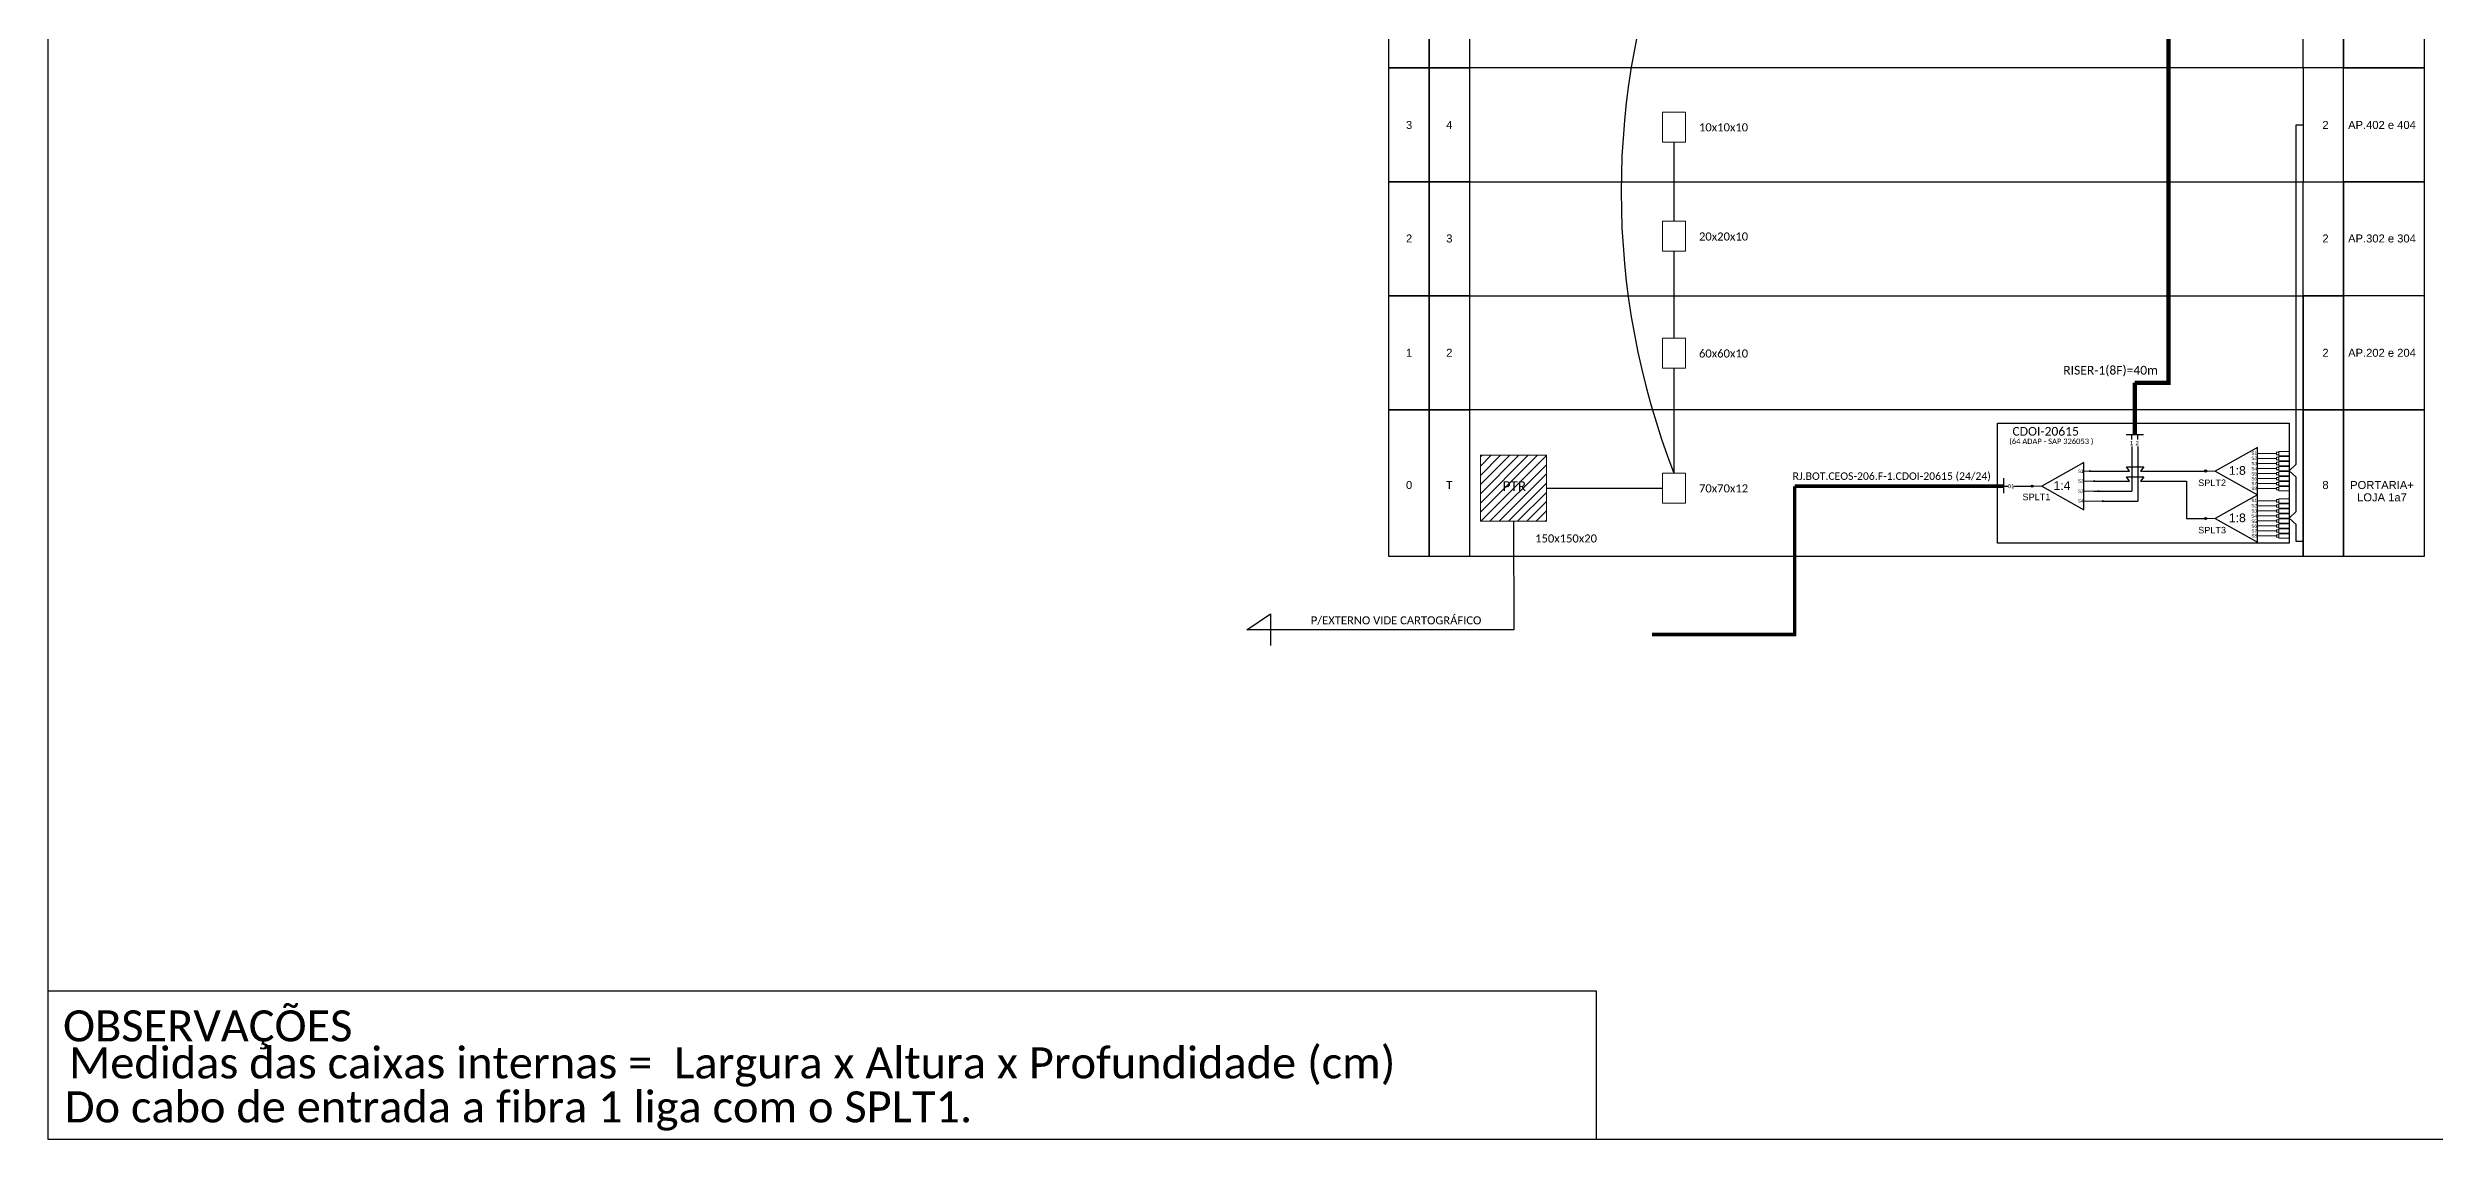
# Model space of a CAD drawing. Header units: inches. Extents: x 29507 to 31337, y 297153 to 297752.
# Drawn here: x 30498 to 31047, y 297158 to 297409 of the extents above; entities that cross this region are included whole.
import ezdxf
from ezdxf.enums import TextEntityAlignment as Align

# ---------------------------------------------------------------- set-up
doc = ezdxf.new("R2010")
doc.units = ezdxf.units.IN
doc.header["$MEASUREMENT"] = 0
doc.layers.get('0').update_dxf_attribs({"color": 252})
doc.layers.add('AS BUILT', color=10, linetype='Continuous')
doc.layers.add('ml', color=1, linetype='Continuous')
doc.layers.add('DROP DE CLIENTE', color=140, linetype='Continuous', plot=False)
doc.styles.add('ARIAL', font='arial.ttf')
doc.styles.add('MtXpl_Calibri', font='calibri.ttf')
doc.styles.add('WMF-Calibri0', font='calibri.ttf')

# ---------------------------------------------------------------- blocks, each defined once
blk = doc.blocks.new('SPLT_1-8_SC-APC')
at = {"color": 1}
blk.add_lwpolyline([(-7.37, -2.1), (-17.04, -7.55), (-7.37, -13), (-7.37, -2.1)], dxfattribs=at)
at = {"color": 3, "lineweight": 0}
for points in [[(-2.99, -3.51), (-7.37, -3.51)], [(-7.37, -4.66), (-2.99, -4.66)], [(-2.41, -3.02), (-2.41, -4)], [(-2.41, -3.02), (0, -3.02)], [(-2.41, -4), (0, -4)], [(-2.41, -4.17), (-2.41, -5.16)], [(-2.41, -4.17), (0, -4.17)], [(-2.41, -5.16), (0, -5.16)], [(-2.41, -5.32), (-2.41, -6.31)], [(-2.41, -5.32), (0, -5.32)], [(-7.37, -5.82), (-2.99, -5.82)], [(-7.37, -6.97), (-2.99, -6.97)], [(-7.37, -8.12), (-2.99, -8.12)], [(-7.37, -9.28), (-2.99, -9.28)], [(-7.37, -10.43), (-2.99, -10.43)], [(-2.41, -6.31), (0, -6.31)], [(-2.41, -6.48), (-2.41, -7.46)], [(-2.41, -6.48), (0, -6.48)], [(-2.41, -7.46), (0, -7.46)], [(-2.41, -7.63), (-2.41, -8.62)], [(-2.41, -7.63), (0, -7.63)], [(-2.41, -8.62), (0, -8.62)], [(-2.41, -8.78), (-2.41, -9.77)], [(-2.41, -8.78), (0, -8.78)], [(-2.41, -9.77), (0, -9.77)], [(-2.41, -9.94), (-2.41, -10.92)], [(-2.41, -9.94), (0, -9.94)], [(-2.41, -10.92), (0, -10.92)], [(-7.37, -11.58), (-2.99, -11.58)], [(-2.41, -11.09), (-2.41, -12.08)], [(-2.41, -11.09), (0, -11.09)], [(-2.41, -12.08), (0, -12.08)]]:
    blk.add_lwpolyline(points, dxfattribs=at)
for points in [[(-2.99, -3.22), (-2.41, -3.22), (-2.41, -3.8), (-2.99, -3.8)], [(-2.99, -4.38), (-2.41, -4.38), (-2.41, -4.95), (-2.99, -4.95)], [(-2.99, -5.53), (-2.41, -5.53), (-2.41, -6.1), (-2.99, -6.1)], [(-2.99, -6.68), (-2.41, -6.68), (-2.41, -7.26), (-2.99, -7.26)], [(-2.99, -7.84), (-2.41, -7.84), (-2.41, -8.41), (-2.99, -8.41)], [(-2.99, -8.99), (-2.41, -8.99), (-2.41, -9.56), (-2.99, -9.56)], [(-2.99, -10.14), (-2.41, -10.14), (-2.41, -10.72), (-2.99, -10.72)], [(-2.99, -11.3), (-2.41, -11.3), (-2.41, -11.87), (-2.99, -11.87)]]:
    blk.add_lwpolyline(points, close=True, dxfattribs=at)
at = {"color": 1, "lineweight": 0}
blk.add_lwpolyline([(-17.04, -7.55), (-19.26, -7.55)], dxfattribs=at)
at = {"color": 1, "style": 'ARIAL'}
for s, height, p in [('S1', 0.75, (-8.74, -3.78)), ('S2', 0.75, (-8.74, -4.97)), ('S3', 0.75, (-8.74, -6.18)), ('1:8', 2, (-13.91, -8.4)), ('S4', 0.75, (-8.74, -7.36)), ('S5', 0.75, (-8.74, -8.57)), ('S6', 0.75, (-8.74, -9.69)), ('S7', 0.75, (-8.74, -10.78)), ('S8', 0.75, (-8.74, -11.9))]:
    blk.add_text(s, height=height, dxfattribs=at).set_placement(p)

msp = doc.modelspace()

# ---------------------------------------------------------------- hatches: boundary and pattern name
h = msp.add_hatch()
h.set_pattern_fill('ANSI31', color=1, scale=12, style=0)
h.set_pattern_definition([(45, (30093.7938, 296837.7616), (-1.0606602, 1.0606602), [])])
h.paths.add_polyline_path([(30842.55, 297315.03), (30827.38, 297315.03), (30827.38, 297299.88), (30842.55, 297299.88)])
h.paths.add_polyline_path([(30832.1, 297305.97), (30838.62, 297305.97), (30838.62, 297309.92), (30832.1, 297309.92)], flags=9)
h = msp.add_hatch(color=3)
h.dxf.hatch_style = 1
edge = h.paths.add_edge_path()
edge.add_arc((30994.12, 297311.41), 0.256, 0, 360)
h = msp.add_hatch(color=3)
h.dxf.hatch_style = 1
edge = h.paths.add_edge_path()
edge.add_arc((30954.23, 297307.93), 0.256, 0, 360)
h = msp.add_hatch(color=3)
h.dxf.hatch_style = 1
edge = h.paths.add_edge_path()
edge.add_arc((30994.12, 297300.51), 0.256, 0, 360)
at = {"layer": 'AS BUILT'}
h = msp.add_hatch(color=3, dxfattribs=at)
h.dxf.hatch_style = 1
edge = h.paths.add_edge_path()
edge.add_arc((30967.5, 297311.41), 0.242, 0, 360)
h = msp.add_hatch(color=3, dxfattribs=at)
h.dxf.hatch_style = 1
edge = h.paths.add_edge_path()
edge.add_arc((30968.5, 297309.1), 0.242, 0, 360)
h = msp.add_hatch(color=3, dxfattribs=at)
h.dxf.hatch_style = 1
edge = h.paths.add_edge_path()
edge.add_arc((30969.5, 297306.79), 0.242, 0, 360)
h = msp.add_hatch(color=3, dxfattribs=at)
h.dxf.hatch_style = 1
edge = h.paths.add_edge_path()
edge.add_arc((30970.5, 297304.49), 0.242, 0, 360)

# ---------------------------------------------------------------- linework, layer by layer
at = {"color": 0}
for p, q in [((31016.58, 297404.1), (30824.85, 297404.1)), ((31016.58, 297404.1), (31016.58, 297377.91)), ((30824.85, 297377.91), (31016.58, 297377.91)), ((30824.85, 297351.71), (31016.58, 297351.71)), ((31016.58, 297351.71), (31016.58, 297325.52)), ((31025.84, 297325.52), (31025.84, 297351.71)), ((31044.35, 297351.71), (31044.35, 297325.52)), ((31016.58, 297325.52), (30824.85, 297325.52)), ((31016.58, 297325.52), (31016.58, 297291.74)), ((31044.35, 297325.52), (31025.84, 297325.52)), ((31025.84, 297291.74), (31025.84, 297325.52)), ((31044.35, 297325.52), (31044.35, 297291.74)), ((31016.58, 297291.74), (30824.85, 297291.74)), ((31044.35, 297291.74), (31025.84, 297291.74))]:
    msp.add_line(p, q, dxfattribs=at)
for points in [[(30497.94, 297157.75), (31336.5, 297157.75), (31336.5, 297751.75), (30497.94, 297751.75), (30497.94, 297157.75)], [(31025.84, 297325.52), (31044.35, 297325.52)], [(30498.05, 297191.91), (30853.99, 297191.91)], [(30853.99, 297191.91), (30853.99, 297157.75)]]:
    msp.add_lwpolyline(points, dxfattribs=at)
at = {"color": 5, "const_width": 1}
for points in [[(30985.6, 297448.83), (30985.6, 297331.73), (30977.84, 297331.73)], [(30977.84, 297319.84), (30977.84, 297331.73)]]:
    msp.add_lwpolyline(points, dxfattribs=at)
at = {"color": 0}
for points in [[(30806.34, 297430.3), (30815.59, 297430.3), (30815.59, 297404.1), (30806.34, 297404.1)], [(30815.59, 297430.3), (30824.85, 297430.3), (30824.85, 297404.1), (30815.59, 297404.1)], [(31016.58, 297430.3), (31025.84, 297430.3), (31025.84, 297404.1), (31016.58, 297404.1)], [(31025.84, 297430.3), (31044.35, 297430.3), (31044.35, 297404.1), (31025.84, 297404.1)], [(30806.34, 297404.1), (30815.59, 297404.1), (30815.59, 297377.91), (30806.34, 297377.91)], [(30815.59, 297404.1), (30824.85, 297404.1), (30824.85, 297377.91), (30815.59, 297377.91)], [(31025.84, 297404.1), (31044.35, 297404.1), (31044.35, 297377.91), (31025.84, 297377.91)], [(30806.34, 297377.91), (30815.59, 297377.91), (30815.59, 297351.71), (30806.34, 297351.71)], [(30815.59, 297377.91), (30824.85, 297377.91), (30824.85, 297351.71), (30815.59, 297351.71)], [(31016.58, 297377.91), (31025.84, 297377.91), (31025.84, 297351.71), (31016.58, 297351.71)], [(31025.84, 297377.91), (31044.35, 297377.91), (31044.35, 297351.71), (31025.84, 297351.71)], [(30806.34, 297351.71), (30815.59, 297351.71), (30815.59, 297325.52), (30806.34, 297325.52)], [(30815.59, 297351.71), (30824.85, 297351.71), (30824.85, 297325.52), (30815.59, 297325.52)], [(31016.58, 297351.71), (31025.84, 297351.71), (31025.84, 297325.52), (31016.58, 297325.52)], [(30806.34, 297325.52), (30815.59, 297325.52), (30815.59, 297291.74), (30806.34, 297291.74)], [(30815.59, 297325.52), (30824.85, 297325.52), (30824.85, 297291.74), (30815.59, 297291.74)], [(31016.58, 297325.52), (31025.84, 297325.52), (31025.84, 297291.74), (31016.58, 297291.74)]]:
    msp.add_lwpolyline(points, close=True, dxfattribs=at)
at = {"color": 0, "lineweight": 0}
for points in [[(30869.23, 297393.95), (30874.52, 297393.95), (30874.52, 297387.05), (30869.23, 297387.05)], [(30869.23, 297368.85), (30874.52, 297368.85), (30874.52, 297361.95), (30869.23, 297361.95)], [(30869.23, 297341.94), (30874.52, 297341.94), (30874.52, 297335.05), (30869.23, 297335.05)], [(30869.23, 297310.92), (30874.52, 297310.92), (30874.52, 297304.02), (30869.23, 297304.02)]]:
    msp.add_lwpolyline(points, close=True, dxfattribs=at)
at = {"color": 3}
for points in [[(30871.88, 297368.85), (30871.88, 297387.05)], [(31014.93, 297315.93), (31014.93, 297391), (31016.58, 297391)], [(30871.88, 297341.94), (30871.88, 297361.95)], [(30871.88, 297310.92), (30871.88, 297335.05)], [(31014.93, 297306.12), (31014.93, 297309.98), (31013.36, 297311.49), (31014.93, 297313), (31014.93, 297315.93)], [(30842.55, 297307.47), (30869.23, 297307.47)], [(30947.68, 297307.93), (30948.68, 297307.93)], [(30949.96, 297307.93), (30954.23, 297307.93)], [(30979.18, 297309.1), (30989.69, 297309.1), (30989.69, 297300.51)], [(31014.93, 297298.98), (31014.93, 297299.1), (31013.36, 297300.61), (31014.93, 297302.12), (31014.93, 297306.12)], [(31016.58, 297295.24), (31014.93, 297295.24), (31014.93, 297298.98)]]:
    msp.add_lwpolyline(points, dxfattribs=at)
at = {"color": 1}
for points in [[(31013.36, 297294.81), (31013.36, 297294.81), (31013.36, 297294.81), (30946.27, 297294.81), (30946.27, 297322.46), (30946.27, 297322.46)], [(30966.12, 297313.38), (30956.46, 297307.93), (30966.12, 297302.49), (30966.12, 297313.38)], [(30947.68, 297309.77), (30947.68, 297306.35)]]:
    msp.add_lwpolyline(points, dxfattribs=at)
msp.add_lwpolyline([(30946.27, 297322.46), (31013.36, 297322.46), (31013.36, 297294.81), (30946.27, 297294.81)], close=True, dxfattribs=at)
at = {"color": 5}
for points in [[(30977.18, 297317.03), (30977.18, 297306.79)], [(30978.52, 297317.03), (30978.52, 297304.49)], [(30968.38, 297306.79), (30977.18, 297306.79)], [(30976.63, 297309.1), (30976.63, 297309.1)], [(30970.5, 297304.49), (30978.52, 297304.49)]]:
    msp.add_lwpolyline(points, dxfattribs=at)
at = {"color": 1, "lineweight": 0}
msp.add_lwpolyline([(30827.38, 297315.06), (30842.55, 297315.06), (30842.55, 297299.88), (30827.38, 297299.88)], close=True, dxfattribs=at)
at = {"color": 1, "const_width": 0.8}
for points in [[(30899.64, 297307.93), (30899.64, 297273.84), (30866.79, 297273.84)], [(30947.68, 297307.93), (30899.64, 297307.93)]]:
    msp.add_lwpolyline(points, dxfattribs=at)
at = {"color": 1, "lineweight": 0}
msp.add_lwpolyline([(30956.46, 297307.93), (30954.23, 297307.93)], dxfattribs=at)
at = {"color": 3}
for centre in [(30994.12, 297311.41), (30954.23, 297307.93), (30994.12, 297300.51)]:
    msp.add_circle(centre, 0.256, dxfattribs=at)
msp.add_arc((31038.03, 297375.59), 178.3, 158.7329, 201.2671, dxfattribs=at)
at = {"layer": 'AS BUILT', "color": 5}
for points in [[(30975.87, 297319.84), (30977.18, 297319.84), (30977.18, 297319.84)], [(30977.18, 297318.64), (30977.18, 297319.84)], [(30977.18, 297319.84), (30978.49, 297319.84), (30978.49, 297318.64)], [(30978.49, 297319.84), (30979.8, 297319.84), (30979.8, 297319.84)]]:
    msp.add_lwpolyline(points, dxfattribs=at)
at = {"layer": 'AS BUILT', "color": 0, "lineweight": 0}
for points in [[(30967.5, 297311.41), (30966.12, 297311.41)], [(30966.12, 297309.1), (30968.5, 297309.1)], [(30966.12, 297306.79), (30969.5, 297306.79)], [(30966.12, 297304.49), (30970.5, 297304.49)]]:
    msp.add_lwpolyline(points, dxfattribs=at)
at = {"layer": 'DROP DE CLIENTE', "color": 3, "ltscale": 6}
for points in [[(30967.5, 297311.41), (30976.63, 297311.41)], [(30976.63, 297311.41), (30975.91, 297312.41), (30979.92, 297312.41), (30979.18, 297311.41)], [(30976.63, 297309.1), (30975.91, 297310.1), (30979.92, 297310.1), (30979.18, 297309.1)], [(30979.18, 297311.41), (30994.12, 297311.41)], [(30968.5, 297309.1), (30976.63, 297309.1)], [(30989.69, 297300.51), (30994.12, 297300.51)]]:
    msp.add_lwpolyline(points, dxfattribs=at)
at = {"layer": 'ml', "color": 1}
msp.add_lwpolyline([(30834.97, 297299.88), (30835.04, 297274.92), (30773.65, 297274.92), (30779.11, 297278.55), (30779.11, 297271.29)], dxfattribs=at)

# ---------------------------------------------------------------- block references
at = {"color": 3}
for p in [(31013.38, 297318.95), (31013.38, 297308.06)]:
    msp.add_blockref('SPLT_1-8_SC-APC', p, dxfattribs=at)

# ---------------------------------------------------------------- texts
at = {"color": 0, "style": 'ARIAL'}
for s, height, p in [('3', 1.84, (30810.97, 297391)), ('4', 1.84, (30820.22, 297391)), ('2', 1.84, (31021.68, 297391)), ('AP.402 e 404', 1.84, (31034.67, 297391)), ('2', 1.84, (30810.97, 297364.9)), ('3', 1.84, (30820.22, 297364.9)), ('2', 1.84, (31021.68, 297364.9)), ('AP.302 e 304', 1.84, (31034.67, 297364.9)), ('1', 1.84, (30810.97, 297338.61)), ('2', 1.84, (30820.22, 297338.61)), ('2', 1.84, (31021.68, 297338.61)), ('AP.202 e 204', 1.84, (31034.67, 297338.61)), ('1', 1, (30977.08, 297317.85)), ('2', 1, (30978.38, 297317.85)), ('0', 1.84, (30810.97, 297308.21)), ('T', 1.84, (30820.22, 297308.21)), ('8', 1.84, (31021.68, 297308.21)), ('PORTARIA+', 1.84, (31034.67, 297308.21)), ('LOJA 1a7', 1.84, (31034.67, 297305.37))]:
    msp.add_text(s, height=height, dxfattribs=at).set_placement(p, align=Align.MIDDLE_CENTER)
at = {"color": 0}
for s, height, style, p in [('10x10x10', 1.854, 'WMF-Calibri0', (30877.63, 297389.53)), ('20x20x10', 1.854, 'WMF-Calibri0', (30877.63, 297364.43)), ('60x60x10', 1.854, 'WMF-Calibri0', (30877.63, 297337.53)), ('70x70x12', 1.854, 'WMF-Calibri0', (30877.63, 297306.5)), ('150x150x20', 1.854, 'WMF-Calibri0', (30839.95, 297294.99)), ('OBSERVAÇÕES', 7.1308, 'WMF-Calibri0', (30501.46, 297180.26)), ('Do cabo de entrada a fibra 1 liga com o SPLT1.', 7.1308, 'MtXpl_Calibri', (30501.87, 297161.63))]:
    msp.add_text(s, height=height, dxfattribs=dict(at, style=style)).set_placement(p)
at = {"color": 5, "style": 'WMF-Calibri0'}
msp.add_text('RISER-1(8F)=40m', height=2, dxfattribs=at).set_placement((30961.39, 297333.6))
at = {"color": 1}
for s, height, style, p in [('CDOI-20615', 2, 'WMF-Calibri0', (30949.7, 297319.55)), ('RJ.BOT.CEOS-206.F-1.CDOI-20615 (24/24)', 1.7248, 'WMF-Calibri0', (30899.15, 297309.39)), ('S1', 0.75, 'ARIAL', (30964.76, 297311)), ('1:4', 2, 'ARIAL', (30959.14, 297307.08)), ('S2', 0.75, 'ARIAL', (30964.76, 297308.75)), ('S3', 0.75, 'ARIAL', (30964.76, 297306.4)), ('S4', 0.75, 'ARIAL', (30964.76, 297304.14)), ('P/EXTERNO VIDE CARTOGRÁFICO', 1.8536, 'WMF-Calibri0', (30788.36, 297276.16))]:
    msp.add_text(s, height=height, dxfattribs=dict(at, style=style)).set_placement(p)
at = {"color": 1, "style": 'WMF-Calibri0'}
msp.add_text('(64 ADAP - SAP 326053 )', height=1.25, dxfattribs=at).set_placement((30958.65, 297317.63), align=Align.CENTER)
at = {"color": 7, "style": 'WMF-Calibri0'}
msp.add_text('PTR', height=2.224, dxfattribs=at).set_placement((30832.48, 297306.85))
at = {"color": 0, "style": 'ARIAL'}
for s, p in [('SPLT1', (30955.22, 297304.71)), ('SPLT2', (30995.61, 297307.97)), ('SPLT3', (30995.61, 297297.08))]:
    msp.add_text(s, height=1.5, dxfattribs=at).set_placement(p, align=Align.CENTER)
at = {"color": 0, "insert": (30502.82, 297178.88), "char_height": 7.1308, "width": 658.8434, "attachment_point": 1, "style": 'WMF-Calibri0'}
msp.add_mtext('Medidas das caixas internas =  Largura x Altura x Profundidade (cm)', dxfattribs=at)
at = {"color": 0, "style": 'ARIAL', "flags": 12}
msp.add_attdef('01', text='5', height=0.923, dxfattribs=at).set_placement((30949.4, 297307.94), align=Align.MIDDLE_CENTER)

doc.saveas('drawing.dxf')
